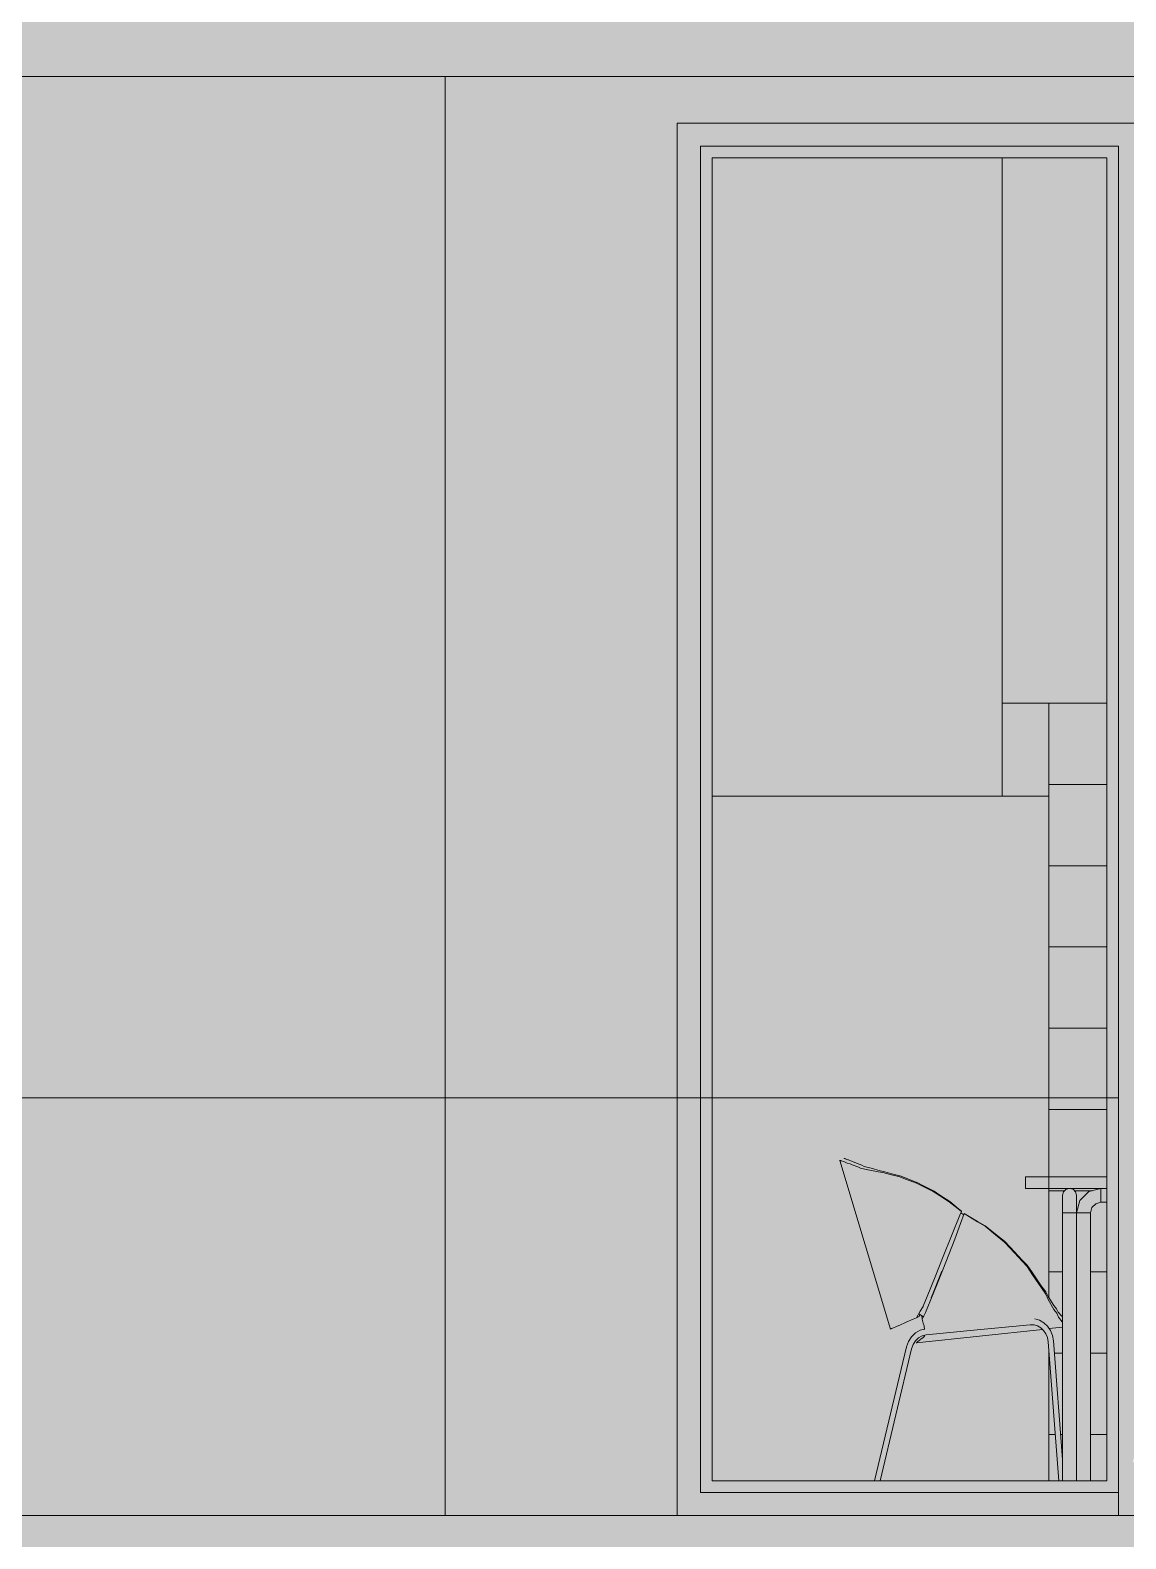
# Model space of a CAD drawing. Header units: centimetres. Extents: x -4381 to 5639, y -3920 to 4826.
# Drawn here: x 70.274 to 72.633, y 10.568 to 13.818 of the extents above; entities that cross this region are included whole.
import ezdxf
from ezdxf.xclip import XClip

# ---------------------------------------------------------------- set-up
doc = ezdxf.new("R2010")
doc.units = ezdxf.units.CM
doc.header["$MEASUREMENT"] = 0
doc.header["$XCLIPFRAME"] = 0
doc.set_wipeout_variables(frame=1)
doc.linetypes.add('Wipeout_Contour', pattern=[100, 0, -100])
for name, color, linetype, lineweight in [('0- SITE_Pen_No__1', 7, 'Continuous', 5), ('01- MOBILIER_Pen_No__7', 7, 'Continuous', 5), ('0_Pen_No__1', 7, 'Continuous', 5), ('0_Pen_No__2', 8, 'Continuous', 5), ('Dalles_Pen_No__1', 7, 'Continuous', 5), ('Structural - Bearing_Pen_No__1', 7, 'Continuous', 5), ('Structural - Bearing_Pen_No__18', 9, 'Continuous', 5), ('Structural - Combined_Pen_No__1', 7, 'Continuous', 5)]:
    doc.layers.add(name, color=color, linetype=linetype, lineweight=lineweight)
for name, color, linetype in [('Dalles', 7, 'Continuous'), ('Drawing & Figure', 7, 'Continuous'), ('Structural - Bearing', 7, 'Continuous')]:
    doc.layers.add(name, color=color, linetype=linetype)
for name, color, linetype, lineweight, true_color in [('Dalles_Pen_No__178', 7, 'Continuous', 5, 0xbda888), ('Dalles_Pen_No__61', 7, 'Continuous', 5, 0x6a6a6a), ('Structural - Bearing_Pen_No__102', 7, 'Continuous', 5, 0xcccccc), ('Structural - Bearing_Pen_No__112', 7, 'Continuous', 5, 0xd5aaaa)]:
    doc.layers.add(name, color=color, linetype=linetype, lineweight=lineweight, true_color=true_color)

# ---------------------------------------------------------------- blocks, each defined once
blk = doc.blocks.new('Drawing_10_10', base_point=(-363.0919, 10.6179))
at = {"layer": '0- SITE_Pen_No__1', "linetype": 'Continuous', "ltscale": 10}
for p, q in [((72.3669, 12.5562), (72.4667, 12.5562)), ((72.4667, 12.5562), (72.474, 12.5562)), ((72.5919, 12.5562), (72.474, 12.5562)), ((71.7419, 11.5562), (71.8028, 11.5562)), ((71.8028, 11.5562), (71.9068, 11.5562)), ((71.9068, 11.5562), (72.0123, 11.5562)), ((72.0123, 11.5562), (72.1194, 11.5562)), ((72.1194, 11.5562), (72.228, 11.5562)), ((72.228, 11.5562), (72.338, 11.5562)), ((72.338, 11.5562), (72.4493, 11.5562)), ((72.4493, 11.5562), (72.4669, 11.5562)), ((71.7419, 11.0562), (71.7769, 11.0562)), ((71.7769, 11.0562), (71.9391, 11.0562)), ((71.9391, 11.0562), (72.1082, 11.0562)), ((72.1082, 11.0562), (72.1154, 11.0562)), ((71.7419, 10.8562), (71.8687, 10.8562)), ((71.8687, 10.8562), (72.0152, 10.8562)), ((72.0152, 10.8562), (72.1308, 10.8562)), ((72.1427, 10.8562), (72.1695, 10.8562)), ((72.1695, 10.8562), (72.2864, 10.8562)), ((72.2864, 10.8562), (72.4274, 10.8562)), ((72.4274, 10.8562), (72.4669, 10.8562))]:
    blk.add_line(p, q, dxfattribs=at)
at = {"color": 254, "linetype": 'Wipeout_Contour', "lineweight": 0, "ltscale": 828.196761}
blk.add_wipeout([(71.1669, 13.7179), (64.3669, 13.7179), (64.3669, 11.5179), (65.1669, 11.5179), (65.1669, 13.6179), (67.1669, 13.6179), (67.1669, 11.5179), (69.1669, 11.5179), (69.1669, 13.6179), (70.1669, 13.6179), (70.1669, 11.5179), (71.1669, 11.5179)], dxfattribs=at).dxf.layer = 'Structural - Bearing'
at = {"color": 254, "linetype": 'Wipeout_Contour', "lineweight": 0, "ltscale": 291.153316}
blk.add_wipeout([(71.6669, 13.5679), (71.6669, 11.5179), (71.7169, 11.5179), (71.7169, 13.5679)], dxfattribs=at).dxf.layer = 'Structural - Bearing'
at = {"color": 254, "linetype": 'Wipeout_Contour', "lineweight": 0, "ltscale": 806.286111}
blk.add_wipeout([(72.6669, 13.5679), (72.6169, 13.5679), (72.6169, 10.6679), (72.6669, 10.6679), (72.6669, 10.669), (72.6495, 10.734), (72.6491, 10.7366), (72.6505, 10.7416), (72.6541, 10.7453), (72.6565, 10.7463), (72.6669, 10.749)], dxfattribs=at).dxf.layer = 'Structural - Bearing'
at = {"layer": 'Structural - Bearing_Pen_No__112', "linetype": 'Continuous', "ltscale": 10}
blk.add_hatch(color=256, dxfattribs=at).paths.add_polyline_path([(71.1669, 13.7179), (64.3669, 13.7179), (64.3669, 11.5179), (65.1669, 11.5179), (65.1669, 13.6179), (67.1669, 13.6179), (67.1669, 11.5179), (69.1669, 11.5179), (69.1669, 13.6179), (70.1669, 13.6179), (70.1669, 11.5179), (71.1669, 11.5179)])
at = {"layer": 'Structural - Bearing_Pen_No__18', "linetype": 'Continuous', "ltscale": 10}
for points in [[(71.6669, 13.5679), (71.6669, 11.5179), (71.7169, 11.5179), (71.7169, 13.5679)], [(72.6669, 13.5679), (72.6169, 13.5679), (72.6169, 10.6679), (72.6669, 10.6679), (72.6669, 10.669), (72.6495, 10.734), (72.6491, 10.7366), (72.6505, 10.7416), (72.6541, 10.7453), (72.6565, 10.7463), (72.6669, 10.749)]]:
    blk.add_hatch(color=256, dxfattribs=at).paths.add_polyline_path(points)
at = {"color": 254, "linetype": 'Wipeout_Contour', "lineweight": 0, "ltscale": 275.367623}
blk.add_wipeout([(61.6669, 14.1179), (61.6669, 13.7179), (73.1669, 13.7179), (73.1669, 14.1179)], dxfattribs=at).dxf.layer = 'Dalles'
at = {"color": 254, "linetype": 'Wipeout_Contour', "lineweight": 0, "ltscale": 440.428832}
blk.add_wipeout([(71.6669, 13.5679), (71.7169, 13.5679), (72.6169, 13.5679), (72.6669, 13.5679), (72.6669, 13.6179), (71.6669, 13.6179)], dxfattribs=at).dxf.layer = 'Structural - Bearing'
at = {"color": 254, "linetype": 'Wipeout_Contour', "lineweight": 0, "ltscale": 291.291897}
blk.add_wipeout([(71.7169, 13.5429), (71.7169, 11.5179), (71.7419, 11.5179), (71.7419, 13.5429)], dxfattribs=at).dxf.layer = 'Structural - Bearing'
at = {"color": 254, "linetype": 'Wipeout_Contour', "lineweight": 0, "ltscale": 294.740041}
blk.add_wipeout([(72.5919, 13.5429), (72.5919, 11.5179), (72.6169, 11.5179), (72.6169, 13.5429)], dxfattribs=at).dxf.layer = 'Structural - Bearing'
at = {"color": 254, "linetype": 'Wipeout_Contour', "lineweight": 0, "ltscale": 293.676202}
blk.add_wipeout([(72.6169, 10.6679), (72.6169, 10.6179), (72.6669, 10.6179), (72.6669, 10.6679)], dxfattribs=at).dxf.layer = 'Structural - Bearing'
at = {"layer": 'Dalles_Pen_No__61', "linetype": 'Continuous', "ltscale": 10}
blk.add_hatch(color=256, dxfattribs=at).paths.add_polyline_path([(61.6669, 14.1179), (61.6669, 13.7179), (73.1669, 13.7179), (73.1669, 14.1179)])
at = {"layer": 'Structural - Bearing_Pen_No__18', "linetype": 'Continuous', "ltscale": 10}
for points in [[(71.6669, 13.5679), (71.7169, 13.5679), (72.6169, 13.5679), (72.6669, 13.5679), (72.6669, 13.6179), (71.6669, 13.6179)], [(71.7169, 13.5429), (71.7169, 11.5179), (71.7419, 11.5179), (71.7419, 13.5429)], [(72.5919, 13.5429), (72.5919, 11.5179), (72.6169, 11.5179), (72.6169, 13.5429)], [(72.6169, 10.6679), (72.6169, 10.6179), (72.6669, 10.6179), (72.6669, 10.6679)]]:
    blk.add_hatch(color=256, dxfattribs=at).paths.add_polyline_path(points)
at = {"color": 254, "linetype": 'Wipeout_Contour', "lineweight": 0, "ltscale": 440.392482}
blk.add_wipeout([(71.7169, 13.5429), (71.7419, 13.5429), (72.5919, 13.5429), (72.6169, 13.5429), (72.6169, 13.5679), (71.7169, 13.5679)], dxfattribs=at).dxf.layer = 'Structural - Bearing'
at = {"layer": 'Structural - Bearing_Pen_No__18', "linetype": 'Continuous', "ltscale": 10}
blk.add_hatch(color=256, dxfattribs=at).paths.add_polyline_path([(71.7169, 13.5429), (71.7419, 13.5429), (72.5919, 13.5429), (72.6169, 13.5429), (72.6169, 13.5679), (71.7169, 13.5679)])
at = {"color": 254, "linetype": 'Wipeout_Contour', "lineweight": 0, "ltscale": 293.014059}
blk.add_wipeout([(71.7419, 13.5429), (71.7419, 11.5179), (72.5919, 11.5179), (72.5919, 13.5429)], dxfattribs=at).dxf.layer = 'Structural - Bearing'
at = {"layer": 'Structural - Bearing_Pen_No__102', "linetype": 'Continuous', "ltscale": 10}
blk.add_hatch(color=256, dxfattribs=at).paths.add_polyline_path([(71.7419, 13.5429), (71.7419, 11.5179), (72.5919, 11.5179), (72.5919, 13.5429)])
at = {"color": 254, "linetype": 'Wipeout_Contour', "lineweight": 0, "ltscale": 3447.882258}
blk.add_wipeout([(73.1669, 13.7179), (71.1669, 13.7179), (71.1669, 11.5179), (71.6669, 11.5179), (71.6669, 13.6179), (72.6669, 13.6179), (72.6669, 10.749), (72.7821, 10.7799), (72.7847, 10.7802), (72.9033, 10.7802), (72.9472, 10.9812), (72.9505, 10.9925), (72.9553, 11.0025), (72.9612, 11.0105), (72.9679, 11.016), (72.9702, 11.0172), (72.9758, 11.0193), (72.9697, 11.0269), (72.9667, 11.0302), (72.9585, 11.0333), (72.9543, 11.0352), (72.9508, 11.0412), (72.8892, 11.3631), (72.8909, 11.3665), (72.8942, 11.3692), (72.9021, 11.3731), (72.9112, 11.3772), (72.9164, 11.3796), (72.9235, 11.3813), (72.9345, 11.3842), (72.9378, 11.3845), (72.9541, 11.3865), (72.9565, 11.3869), (72.9722, 11.3872), (72.982, 11.3879), (72.992, 11.3872), (73.0105, 11.3869), (73.0134, 11.3865), (73.0364, 11.3845), (73.0418, 11.3842), (73.0609, 11.3813), (73.0755, 11.3796), (73.0867, 11.3772), (73.1107, 11.373), (73.1203, 11.3701), (73.1315, 11.3679), (73.1669, 11.3679)], dxfattribs=at).dxf.layer = 'Structural - Bearing'
at = {"layer": 'Structural - Bearing_Pen_No__112', "linetype": 'Continuous', "ltscale": 10}
blk.add_hatch(color=256, dxfattribs=at).paths.add_polyline_path([(73.1669, 13.7179), (71.1669, 13.7179), (71.1669, 11.5179), (71.6669, 11.5179), (71.6669, 13.6179), (72.6669, 13.6179), (72.6669, 10.749), (72.7821, 10.7799), (72.7847, 10.7802), (72.9033, 10.7802), (72.9472, 10.9812), (72.9505, 10.9925), (72.9553, 11.0025), (72.9612, 11.0105), (72.9679, 11.016), (72.9702, 11.0172), (72.9758, 11.0193), (72.9697, 11.0269), (72.9667, 11.0302), (72.9585, 11.0333), (72.9543, 11.0352), (72.9508, 11.0412), (72.8892, 11.3631), (72.8909, 11.3665), (72.8942, 11.3692), (72.9021, 11.3731), (72.9112, 11.3772), (72.9164, 11.3796), (72.9235, 11.3813), (72.9345, 11.3842), (72.9378, 11.3845), (72.9541, 11.3865), (72.9565, 11.3869), (72.9722, 11.3872), (72.982, 11.3879), (72.992, 11.3872), (73.0105, 11.3869), (73.0134, 11.3865), (73.0364, 11.3845), (73.0418, 11.3842), (73.0609, 11.3813), (73.0755, 11.3796), (73.0867, 11.3772), (73.1107, 11.373), (73.1203, 11.3701), (73.1315, 11.3679), (73.1669, 11.3679)])
at = {"layer": 'Dalles_Pen_No__1', "linetype": 'Continuous', "ltscale": 10}
blk.add_line((73.1669, 13.7179), (61.6669, 13.7179), dxfattribs=at)
at = {"layer": 'Structural - Bearing_Pen_No__1', "linetype": 'Continuous', "ltscale": 10}
for p, q in [((72.6669, 13.6179), (71.6669, 13.6179)), ((71.7169, 13.5679), (72.6169, 13.5679)), ((72.5919, 13.5429), (71.7419, 13.5429))]:
    blk.add_line(p, q, dxfattribs=at)
at = {"layer": 'Structural - Combined_Pen_No__1', "linetype": 'Continuous', "ltscale": 10}
for p, q in [((72.3669, 13.5362), (72.3669, 13.5429)), ((72.3669, 13.3611), (72.3669, 13.5362)), ((72.3669, 13.1861), (72.3669, 13.3611)), ((72.3669, 13.011), (72.3669, 13.1861)), ((72.3669, 12.8359), (72.3669, 13.011)), ((72.3669, 12.6609), (72.3669, 12.8359)), ((72.3669, 12.4858), (72.3669, 12.6609)), ((72.3669, 12.3107), (72.3669, 12.4858)), ((72.4669, 12.3679), (72.3669, 12.3679)), ((72.4669, 12.1929), (72.4669, 12.3679)), ((72.5919, 12.3679), (72.4669, 12.3679)), ((72.3669, 12.1679), (72.3669, 12.3107)), ((72.4669, 12.0179), (72.4669, 12.1929)), ((72.5919, 12.1929), (72.4669, 12.1929)), ((71.7419, 12.1679), (72.3669, 12.1679)), ((72.4669, 12.1679), (72.3669, 12.1679)), ((72.4669, 11.8429), (72.4669, 12.0179)), ((72.5919, 12.0179), (72.4669, 12.0179)), ((72.4669, 11.6679), (72.4669, 11.8429)), ((72.5919, 11.8429), (72.4669, 11.8429)), ((72.5919, 11.6679), (72.4669, 11.6679))]:
    blk.add_line(p, q, dxfattribs=at)
at = {"color": 254, "linetype": 'Wipeout_Contour', "lineweight": 0, "ltscale": 276.736741}
blk.add_wipeout([(63.9669, 11.5179), (63.9669, 10.6179), (72.6169, 10.6179), (72.6169, 11.5179)], dxfattribs=at).dxf.layer = 'Structural - Bearing'
at = {"layer": 'Structural - Bearing_Pen_No__102', "linetype": 'Continuous', "ltscale": 10}
blk.add_hatch(color=256, dxfattribs=at).paths.add_polyline_path([(63.9669, 11.5179), (63.9669, 10.6179), (72.6169, 10.6179), (72.6169, 11.5179)])
at = {"layer": '01- MOBILIER_Pen_No__7', "linetype": 'Continuous', "ltscale": 10}
for p, q in [((72.0169, 11.3838), (72.0171, 11.3832)), ((72.0171, 11.3832), (72.0193, 11.3828)), ((72.0171, 11.3832), (72.1264, 11.0199)), ((72.0193, 11.3828), (72.0197, 11.3825)), ((72.0197, 11.3825), (72.0251, 11.3804)), ((72.0251, 11.3804), (72.0268, 11.3802)), ((72.0261, 11.3879), (72.0263, 11.3872)), ((72.0263, 11.3872), (72.0285, 11.3869)), ((72.0268, 11.3802), (72.0332, 11.3773)), ((72.0285, 11.3869), (72.0289, 11.3865)), ((72.0289, 11.3865), (72.0342, 11.3845)), ((72.0332, 11.3773), (72.0392, 11.3757)), ((72.0342, 11.3845), (72.0359, 11.3842)), ((72.0359, 11.3842), (72.0422, 11.3813)), ((72.0392, 11.3757), (72.044, 11.3734)), ((72.0422, 11.3813), (72.048, 11.3796)), ((72.048, 11.3796), (72.0528, 11.3772)), ((72.0528, 11.3772), (72.0644, 11.373)), ((72.044, 11.3734), (72.0558, 11.3692)), ((72.0559, 11.3693), (72.0615, 11.3665)), ((72.0615, 11.3665), (72.0777, 11.3631)), ((72.0646, 11.3731), (72.0697, 11.3701)), ((72.0697, 11.3701), (72.0845, 11.3661)), ((72.0777, 11.3631), (72.0779, 11.3631)), ((72.0779, 11.3631), (72.0994, 11.3585)), ((72.0845, 11.3661), (72.0846, 11.3661)), ((72.0846, 11.3661), (72.1042, 11.3606)), ((72.0994, 11.3585), (72.1099, 11.3571)), ((72.1042, 11.3606), (72.1138, 11.3588)), ((72.11, 11.3571), (72.1257, 11.3528)), ((72.1138, 11.3588), (72.1293, 11.3544)), ((72.1257, 11.3528), (72.1462, 11.3477)), ((72.1293, 11.3544), (72.1493, 11.3491)), ((72.1462, 11.3477), (72.1587, 11.3429)), ((72.1493, 11.3491), (72.1615, 11.3441)), ((72.1587, 11.3429), (72.1825, 11.334)), ((72.1615, 11.3441), (72.1849, 11.3351)), ((72.5919, 11.3479), (72.4169, 11.3479)), ((72.4169, 11.3229), (72.4169, 11.3479)), ((72.1825, 11.334), (72.1938, 11.3282)), ((72.1849, 11.3351), (72.196, 11.3292)), ((72.1938, 11.3282), (72.2183, 11.3161)), ((72.196, 11.3292), (72.2199, 11.3168)), ((72.2183, 11.3161), (72.2314, 11.3076)), ((72.2199, 11.3168), (72.2328, 11.3082)), ((72.5919, 11.3229), (72.4169, 11.3229)), ((72.4989, 11.3154), (72.4969, 11.3079)), ((72.5044, 11.3209), (72.4989, 11.3154)), ((72.5119, 11.3229), (72.5044, 11.3209)), ((72.5194, 11.3209), (72.5119, 11.3229)), ((72.5249, 11.3154), (72.5194, 11.3209)), ((72.5269, 11.3079), (72.5249, 11.3154)), ((72.5531, 11.3158), (72.5339, 11.2966)), ((72.5794, 11.3229), (72.5531, 11.3158)), ((72.5794, 11.3229), (72.5794, 11.3209)), ((72.5794, 11.3209), (72.5794, 11.3154)), ((72.5794, 11.3154), (72.5794, 11.3079)), ((72.2314, 11.3076), (72.2527, 11.2939)), ((72.2328, 11.3082), (72.2537, 11.2944)), ((72.2527, 11.2939), (72.2718, 11.2786)), ((72.2537, 11.2944), (72.2725, 11.2789)), ((72.2718, 11.2786), (72.2788, 11.273)), ((72.2725, 11.2789), (72.279, 11.2735)), ((72.4969, 11.3028), (72.4969, 11.3079)), ((72.4969, 11.2891), (72.4969, 11.3028)), ((72.4969, 11.2704), (72.4969, 11.2891)), ((72.5269, 11.3028), (72.5269, 11.3079)), ((72.5269, 11.2891), (72.5269, 11.3028)), ((72.5339, 11.2966), (72.5269, 11.2704)), ((72.5269, 11.2704), (72.5269, 11.2891)), ((72.5599, 11.2816), (72.5569, 11.2704)), ((72.5681, 11.2899), (72.5599, 11.2816)), ((72.5794, 11.2929), (72.5681, 11.2899)), ((72.5794, 11.3079), (72.5794, 11.3004)), ((72.5794, 11.3004), (72.5794, 11.2949)), ((72.5794, 11.2949), (72.5794, 11.2929)), ((72.5919, 11.2929), (72.5794, 11.2929)), ((72.2758, 11.2654), (72.2576, 11.2204)), ((72.2771, 11.2472), (72.2644, 11.2136)), ((72.2788, 11.273), (72.2758, 11.2654)), ((72.2851, 11.2684), (72.2771, 11.2472)), ((72.2775, 11.2697), (72.2841, 11.2658)), ((72.2776, 11.2699), (72.2842, 11.266)), ((72.2788, 11.273), (72.2789, 11.2733)), ((72.2789, 11.2733), (72.2788, 11.273)), ((72.2851, 11.2684), (72.2842, 11.266)), ((72.3137, 11.2511), (72.2851, 11.2684)), ((72.3137, 11.2516), (72.2851, 11.2684)), ((72.3301, 11.242), (72.3137, 11.2516)), ((72.3302, 11.2412), (72.3137, 11.2511)), ((72.4989, 11.2704), (72.4969, 11.2704)), ((72.4969, 10.6929), (72.4969, 11.2704)), ((72.5044, 11.2704), (72.4989, 11.2704)), ((72.5119, 11.2704), (72.5044, 11.2704)), ((72.5194, 11.2704), (72.5119, 11.2704)), ((72.5249, 11.2704), (72.5194, 11.2704)), ((72.5269, 11.2704), (72.5249, 11.2704)), ((72.5269, 11.2704), (72.5289, 11.2704)), ((72.5269, 10.6929), (72.5269, 11.2704)), ((72.5289, 11.2704), (72.5344, 11.2704)), ((72.5344, 11.2704), (72.5419, 11.2704)), ((72.5419, 11.2704), (72.5494, 11.2704)), ((72.5494, 11.2704), (72.5549, 11.2704)), ((72.5549, 11.2704), (72.5569, 11.2704)), ((72.5569, 10.6929), (72.5569, 11.2704)), ((72.2576, 11.2204), (72.2397, 11.1759)), ((72.2644, 11.2136), (72.2516, 11.1803)), ((72.3525, 11.2243), (72.3301, 11.242)), ((72.3525, 11.223), (72.3302, 11.2412)), ((72.3718, 11.2091), (72.3525, 11.2243)), ((72.3719, 11.2073), (72.3525, 11.223)), ((72.2516, 11.1803), (72.2388, 11.1473)), ((72.3836, 11.1964), (72.3718, 11.2091)), ((72.3837, 11.1943), (72.3719, 11.2073)), ((72.4099, 11.1685), (72.3836, 11.1964)), ((72.4102, 11.1655), (72.3837, 11.1943)), ((72.2397, 11.1759), (72.2221, 11.1322)), ((72.4204, 11.1576), (72.4099, 11.1685)), ((72.4206, 11.1543), (72.4102, 11.1655)), ((72.4319, 11.1406), (72.4204, 11.1576)), ((72.4322, 11.1368), (72.4206, 11.1543)), ((72.2221, 11.1322), (72.2049, 11.0896)), ((72.2188, 11.0994), (72.2297, 11.1265)), ((72.2388, 11.1473), (72.2259, 11.115)), ((72.2297, 11.1265), (72.2368, 11.1442)), ((72.4509, 11.1131), (72.4319, 11.1406)), ((72.4512, 11.1085), (72.4322, 11.1368)), ((72.2049, 11.0896), (72.1966, 11.069)), ((72.213, 11.0833), (72.2066, 11.0679)), ((72.2259, 11.115), (72.213, 11.0833)), ((72.2139, 11.0872), (72.2188, 11.0994)), ((72.4604, 11.0997), (72.4509, 11.1131)), ((72.4607, 11.0948), (72.4512, 11.1085)), ((72.4656, 11.09), (72.4604, 11.0997)), ((72.4661, 11.0838), (72.4607, 11.0948)), ((72.4777, 11.0707), (72.4656, 11.09)), ((72.4783, 11.0621), (72.4661, 11.0838)), ((72.1898, 11.0583), (72.1819, 11.0443)), ((72.1871, 11.0523), (72.1974, 11.0463)), ((72.1893, 11.051), (72.1877, 11.0468)), ((72.1963, 11.0683), (72.1898, 11.0583)), ((72.2016, 11.0558), (72.1944, 11.0413)), ((72.1963, 11.0683), (72.1945, 11.0638)), ((72.1966, 11.069), (72.1963, 11.0683)), ((72.2066, 11.0679), (72.2016, 11.0558)), ((72.4834, 11.0637), (72.4777, 11.0707)), ((72.4841, 11.0541), (72.4783, 11.0621)), ((72.4876, 11.0561), (72.4834, 11.0637)), ((72.4883, 11.0457), (72.4841, 11.0541)), ((72.4953, 11.0473), (72.4876, 11.0561)), ((72.1285, 11.0208), (72.1264, 11.0199)), ((72.1327, 11.0227), (72.1285, 11.0208)), ((72.1391, 11.0255), (72.1327, 11.0227)), ((72.1475, 11.0292), (72.1391, 11.0255)), ((72.1569, 11.0333), (72.1475, 11.0292)), ((72.1612, 11.0352), (72.157, 11.0333)), ((72.1747, 11.0412), (72.1612, 11.0352)), ((72.1819, 11.0443), (72.1747, 11.0412)), ((72.1877, 11.0468), (72.1819, 11.0443)), ((72.4536, 11.0192), (72.1822, 10.9904)), ((72.1995, 11.0194), (72.1904, 11.0172)), ((72.1939, 11.0483), (72.1944, 11.0413)), ((72.1944, 11.0413), (72.1967, 11.0323)), ((72.1967, 11.0323), (72.1984, 11.0269)), ((72.1974, 11.0463), (72.1977, 11.047)), ((72.1984, 11.0269), (72.1995, 11.0192)), ((72.1992, 11.0213), (72.1991, 11.0193)), ((72.3129, 11.0178), (72.2029, 11.007)), ((72.4271, 11.0291), (72.3129, 11.0178)), ((72.4353, 11.0289), (72.4271, 11.0291)), ((72.4429, 11.0267), (72.4353, 11.0289)), ((72.447, 11.0389), (72.4369, 11.0418)), ((72.45, 11.0226), (72.4429, 11.0267)), ((72.4564, 11.0335), (72.447, 11.0389)), ((72.456, 11.0169), (72.45, 11.0226)), ((72.4644, 11.0259), (72.4564, 11.0335)), ((72.4707, 11.0164), (72.4644, 11.0259)), ((72.4969, 11.0238), (72.4679, 11.0207)), ((72.4961, 11.0357), (72.4883, 11.0457)), ((72.4969, 11.0468), (72.4953, 11.0473)), ((72.4969, 11.0354), (72.4961, 11.0357)), ((72.1647, 10.9929), (72.1605, 10.9813)), ((72.1714, 11.0033), (72.1647, 10.9929)), ((72.1801, 11.0116), (72.1714, 11.0033)), ((72.1748, 10.9865), (72.1714, 10.9772)), ((72.1798, 10.9944), (72.1748, 10.9865)), ((72.1864, 11.0006), (72.1798, 10.9944)), ((72.1904, 11.0172), (72.1801, 11.0116)), ((72.1822, 10.9904), (72.1816, 10.9904)), ((72.1826, 10.9911), (72.1822, 10.9904)), ((72.1845, 10.9922), (72.1826, 10.9911)), ((72.1856, 10.9934), (72.1845, 10.9922)), ((72.1891, 10.9958), (72.1856, 10.9934)), ((72.1941, 11.0049), (72.1864, 11.0006)), ((72.1904, 10.9971), (72.1891, 10.9958)), ((72.1961, 11.0012), (72.1904, 10.9971)), ((72.2029, 11.007), (72.1941, 11.0049)), ((72.1973, 11.0023), (72.1961, 11.0012)), ((72.1991, 11.0042), (72.1973, 11.0024)), ((72.1997, 11.0062), (72.1991, 11.0042)), ((72.4608, 11.0098), (72.456, 11.0169)), ((72.464, 11.0016), (72.4608, 11.0098)), ((72.4657, 10.9925), (72.464, 11.0016)), ((72.4889, 10.6929), (72.4657, 10.9925)), ((72.475, 11.0056), (72.4707, 11.0164)), ((72.477, 10.9944), (72.475, 11.0056)), ((72.4969, 10.7385), (72.477, 10.9944)), ((72.1605, 10.9813), (72.0921, 10.6929)), ((72.1714, 10.9772), (72.104, 10.6929))]:
    blk.add_line(p, q, dxfattribs=at)
at = {"layer": 'Structural - Bearing_Pen_No__1', "linetype": 'Continuous', "ltscale": 10}
for p, q in [((71.7169, 10.6679), (71.7169, 13.5679)), ((72.6169, 13.5679), (72.6169, 11.5179)), ((71.7419, 13.5429), (71.7419, 10.6929)), ((72.5919, 10.6929), (72.5919, 13.5429)), ((63.9669, 11.5179), (72.6169, 11.5179)), ((71.7419, 10.6929), (72.5919, 10.6929)), ((72.6169, 10.6679), (71.7169, 10.6679))]:
    blk.add_line(p, q, dxfattribs=at)
at = {"layer": 'Structural - Combined_Pen_No__1', "linetype": 'Continuous', "ltscale": 10}
for p, q in [((72.4669, 11.4929), (72.4669, 11.6679)), ((72.4669, 11.3179), (72.4669, 11.4929)), ((72.5919, 11.4929), (72.4669, 11.4929)), ((72.4669, 11.1429), (72.4669, 11.3179)), ((72.5014, 11.3179), (72.4669, 11.3179)), ((72.5607, 11.3179), (72.5224, 11.3179)), ((72.4669, 11.088), (72.4669, 11.1429)), ((72.4969, 11.1429), (72.4669, 11.1429)), ((72.5919, 11.1429), (72.5569, 11.1429)), ((72.4669, 10.9679), (72.4669, 10.9767)), ((72.4669, 10.7929), (72.4669, 10.9679)), ((72.4676, 10.9679), (72.4669, 10.9679)), ((72.4969, 10.9679), (72.4791, 10.9679)), ((72.5919, 10.9679), (72.5569, 10.9679)), ((72.4669, 10.6929), (72.4669, 10.7929)), ((72.4811, 10.7929), (72.4669, 10.7929)), ((72.4969, 10.7929), (72.4927, 10.7929)), ((72.5919, 10.7929), (72.5569, 10.7929))]:
    blk.add_line(p, q, dxfattribs=at)
at = {"color": 254, "linetype": 'Wipeout_Contour', "lineweight": 0, "ltscale": 283.680948}
blk.add_wipeout([(63.6669, 10.6179), (63.6669, 10.3179), (76.6169, 10.3179), (76.6169, 10.6179)], dxfattribs=at).dxf.layer = 'Dalles'
at = {"layer": '0_Pen_No__2', "linetype": 'Continuous', "ltscale": 10}
blk.add_hatch(color=256, dxfattribs=at).paths.add_polyline_path([(63.9647, 6.0867), (75.8169, 6.0867), (75.8169, 10.1144), (76.6169, 10.1144), (76.6169, 10.6179), (75.8169, 10.6179), (63.9647, 10.6179)])
at = {"layer": 'Dalles_Pen_No__178', "linetype": 'Continuous', "ltscale": 10}
blk.add_hatch(color=256, dxfattribs=at).paths.add_polyline_path([(63.6669, 10.6179), (63.6669, 10.3179), (76.6169, 10.3179), (76.6169, 10.6179)])
at = {"layer": '0_Pen_No__1', "linetype": 'Continuous', "ltscale": 10}
blk.add_line((63.9647, 10.6179), (75.8169, 10.6179), dxfattribs=at)
at = {"layer": 'Dalles_Pen_No__1', "linetype": 'Continuous', "ltscale": 10}
blk.add_line((76.6169, 10.6179), (63.6669, 10.6179), dxfattribs=at)
at = {"layer": 'Structural - Bearing_Pen_No__1', "linetype": 'Continuous', "ltscale": 10}
for p, q in [((71.1669, 13.7179), (71.1669, 10.6179)), ((71.6669, 13.6179), (71.6669, 10.6179)), ((72.6169, 11.5179), (72.6169, 10.6179))]:
    blk.add_line(p, q, dxfattribs=at)

msp = doc.modelspace()

# ---------------------------------------------------------------- block references
at = {"layer": 'Drawing & Figure', "color": 151, "linetype": 'Continuous', "lineweight": 5, "ltscale": 10, "true_color": 0x80c2ff}
ref = msp.add_blockref('Drawing_10_10', (-363.09186, 10.61787), dxfattribs=at)
XClip(ref).set_block_clipping_path([(51.7463984619, 0.9963282177), (100.4426918859, 21.3288080632)])

doc.saveas('drawing.dxf')
